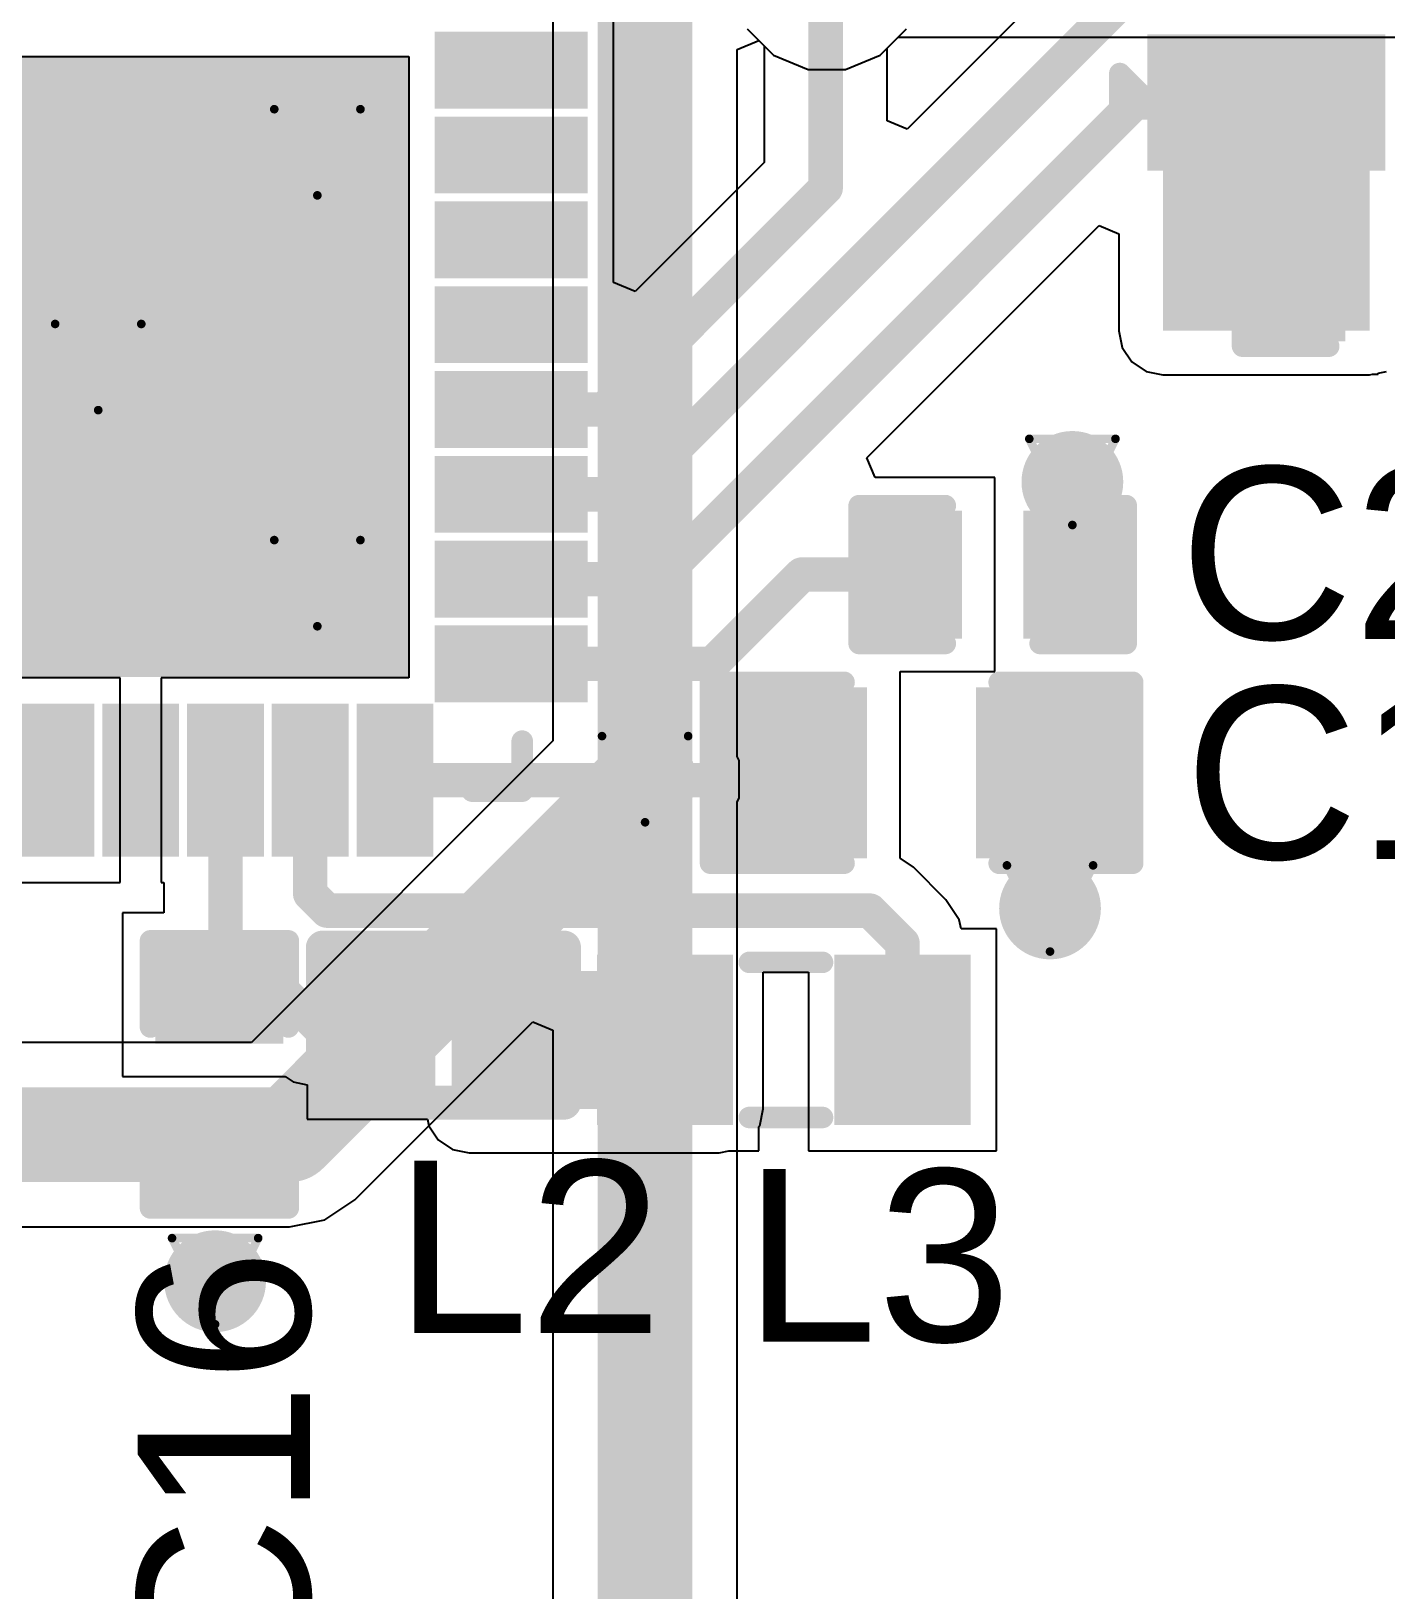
# Model space of a CAD drawing. Header units: inches. Extents: x -89 to 427, y -87 to 99.
# Drawn here: x -69.89 to -61.91, y -16.07 to -6.88 of the extents above; entities that cross this region are included whole.
import ezdxf

# ---------------------------------------------------------------- set-up
doc = ezdxf.new("R2010")
doc.units = ezdxf.units.IN
for name, color, linetype in [('Board_Outline', 56, 'Continuous'), ('Bottom Layer', 5, 'Continuous'), ('Drill Drawing', 1, 'Continuous'), ('Top Layer', 1, 'Continuous'), ('Top Overlay', 2, 'Continuous'), ('Top Paste', 8, 'Continuous'), ('Top Solder', 216, 'Continuous'), ('Via Holes', 16, 'Continuous')]:
    doc.layers.add(name, color=color, linetype=linetype)
doc.styles.add('Arial', font='', dxfattribs={"height": 0.2})
doc.styles.get('Arial').set_extended_font_data('Arial')

msp = doc.modelspace()

# ---------------------------------------------------------------- hatches: boundary and pattern name
at = {"layer": 'Bottom Layer'}
h = msp.add_hatch(color=5, dxfattribs=at)
edge = h.paths.add_edge_path()
edge.add_arc((-68.2058, -7.5946), 0.3, 0, 360)
h = msp.add_hatch(color=5, dxfattribs=at)
edge = h.paths.add_edge_path()
edge.add_arc((-69.4978, -8.8606), 0.3, 0, 360)
h = msp.add_hatch(color=5, dxfattribs=at)
edge = h.paths.add_edge_path()
edge.add_arc((-63.754, -9.5377), 0.3, 0, 360)
h = msp.add_hatch(color=5, dxfattribs=at)
edge = h.paths.add_edge_path()
edge.add_arc((-68.2058, -10.1346), 0.3, 0, 360)
h = msp.add_hatch(color=5, dxfattribs=at)
edge = h.paths.add_edge_path()
edge.add_arc((-66.2734, -11.2901), 0.3, 0, 360)
h = msp.add_hatch(color=5, dxfattribs=at)
edge = h.paths.add_edge_path()
edge.add_arc((-63.8858, -12.0521), 0.3, 0, 360)
h = msp.add_hatch(color=5, dxfattribs=at)
edge = h.paths.add_edge_path()
edge.add_arc((-68.8086, -14.2494), 0.3, 0, 360)
at = {"layer": 'Top Layer'}
for points in [[(-66.7128, -7.2356), (-67.4128, -7.2356), (-67.4128, -6.9856), (-66.7128, -6.9856)], [(-63.2206, -8.647), (-62.0014, -8.647), (-62.0014, -6.996), (-63.2206, -6.996)], [(-63.211, -7.0008), (-62.011, -7.0008), (-62.011, -7.6008), (-63.211, -7.6008)], [(-67.7728, -10.5856), (-71.2228, -10.5856), (-71.2228, -7.1356), (-67.7728, -7.1356)], [(-66.7128, -7.7356), (-67.4128, -7.7356), (-67.4128, -7.4856), (-66.7128, -7.4856)], [(-66.7128, -8.2356), (-67.4128, -8.2356), (-67.4128, -7.9856), (-66.7128, -7.9856)], [(-62.6618, -8.6487), (-62.6618, -8.0137), (-62.2046, -8.0137), (-62.2046, -8.6487)], [(-66.7128, -8.7356), (-67.4128, -8.7356), (-67.4128, -8.4856), (-66.7128, -8.4856)], [(-66.7128, -9.2356), (-67.4128, -9.2356), (-67.4128, -8.9856), (-66.7128, -8.9856)], [(-66.7128, -9.7356), (-67.4128, -9.7356), (-67.4128, -9.4856), (-66.7128, -9.4856)], [(-64.4652, -9.7663), (-64.4652, -10.4013), (-64.9224, -10.4013), (-64.9224, -9.7663)], [(-63.5254, -9.7663), (-63.5254, -10.4013), (-63.9826, -10.4013), (-63.9826, -9.7663)], [(-66.7128, -10.2356), (-67.4128, -10.2356), (-67.4128, -9.9856), (-66.7128, -9.9856)], [(-66.7128, -10.7356), (-67.4128, -10.7356), (-67.4128, -10.4856), (-66.7128, -10.4856)], [(-65.786, -11.6967), (-65.786, -10.8077), (-65.024, -10.8077), (-65.024, -11.6967)], [(-64.262, -11.6967), (-64.262, -10.8077), (-63.5, -10.8077), (-63.5, -11.6967)], [(-69.6228, -10.9456), (-69.6228, -11.6456), (-69.8728, -11.6456), (-69.8728, -10.9456)], [(-69.1228, -10.9456), (-69.1228, -11.6456), (-69.3728, -11.6456), (-69.3728, -10.9456)], [(-68.6228, -10.9456), (-68.6228, -11.6456), (-68.8728, -11.6456), (-68.8728, -10.9456)], [(-68.1228, -10.9456), (-68.1228, -11.6456), (-68.3728, -11.6456), (-68.3728, -10.9456)], [(-67.6228, -10.9456), (-67.6228, -11.6456), (-67.8728, -11.6456), (-67.8728, -10.9456)], [(-69.1007, -12.3317), (-68.4657, -12.3317), (-68.4657, -12.7889), (-69.1007, -12.7889)], [(-68.0124, -12.4397), (-67.6124, -12.4397), (-67.6124, -13.0397), (-68.0124, -13.0397)], [(-67.3124, -12.4397), (-66.9124, -12.4397), (-66.9124, -13.0397), (-67.3124, -13.0397)], [(-67.31, -13.2334), (-65.8368, -13.2334), (-65.8368, -12.4206), (-67.31, -12.4206)], [(-66.4558, -12.427), (-65.8558, -12.427), (-65.8558, -13.227), (-66.4558, -13.227)], [(-65.0558, -12.427), (-64.4558, -12.427), (-64.4558, -13.227), (-65.0558, -13.227)], [(-69.1007, -13.2715), (-68.4657, -13.2715), (-68.4657, -13.7287), (-69.1007, -13.7287)]]:
    msp.add_hatch(color=1, dxfattribs=at).paths.add_polyline_path(points)
h = msp.add_hatch(color=1, dxfattribs=at)
edge = h.paths.add_edge_path()
edge.add_arc((-68.2058, -7.5946), 0.3, 0, 360)
h = msp.add_hatch(color=1, dxfattribs=at)
edge = h.paths.add_edge_path()
edge.add_arc((-69.4978, -8.8606), 0.3, 0, 360)
h = msp.add_hatch(color=1, dxfattribs=at)
edge = h.paths.add_edge_path()
edge.add_arc((-63.754, -9.5377), 0.3, 0, 360)
h = msp.add_hatch(color=1, dxfattribs=at)
edge = h.paths.add_edge_path()
edge.add_arc((-68.2058, -10.1346), 0.3, 0, 360)
h = msp.add_hatch(color=1, dxfattribs=at)
edge = h.paths.add_edge_path()
edge.add_arc((-66.2734, -11.2901), 0.3, 0, 360)
h = msp.add_hatch(color=1, dxfattribs=at)
edge = h.paths.add_edge_path()
edge.add_arc((-63.8858, -12.0521), 0.3, 0, 360)
h = msp.add_hatch(color=1, dxfattribs=at)
edge = h.paths.add_edge_path()
edge.add_arc((-68.8086, -14.2494), 0.3, 0, 360)
at = {"layer": 'Top Paste'}
for points in [[(-66.7128, -7.2356), (-67.4128, -7.2356), (-67.4128, -6.9856), (-66.7128, -6.9856)], [(-63.211, -7.0008), (-62.011, -7.0008), (-62.011, -7.6008), (-63.211, -7.6008)], [(-66.7128, -7.7356), (-67.4128, -7.7356), (-67.4128, -7.4856), (-66.7128, -7.4856)], [(-66.7128, -8.2356), (-67.4128, -8.2356), (-67.4128, -7.9856), (-66.7128, -7.9856)], [(-62.6618, -8.6487), (-62.6618, -8.0137), (-62.2046, -8.0137), (-62.2046, -8.6487)], [(-66.7128, -8.7356), (-67.4128, -8.7356), (-67.4128, -8.4856), (-66.7128, -8.4856)], [(-66.7128, -9.2356), (-67.4128, -9.2356), (-67.4128, -8.9856), (-66.7128, -8.9856)], [(-66.7128, -9.7356), (-67.4128, -9.7356), (-67.4128, -9.4856), (-66.7128, -9.4856)], [(-64.4652, -9.7663), (-64.4652, -10.4013), (-64.9224, -10.4013), (-64.9224, -9.7663)], [(-63.5254, -9.7663), (-63.5254, -10.4013), (-63.9826, -10.4013), (-63.9826, -9.7663)], [(-66.7128, -10.2356), (-67.4128, -10.2356), (-67.4128, -9.9856), (-66.7128, -9.9856)], [(-66.7128, -10.7356), (-67.4128, -10.7356), (-67.4128, -10.4856), (-66.7128, -10.4856)], [(-65.786, -11.6967), (-65.786, -10.8077), (-65.024, -10.8077), (-65.024, -11.6967)], [(-64.262, -11.6967), (-64.262, -10.8077), (-63.5, -10.8077), (-63.5, -11.6967)], [(-69.6228, -10.9456), (-69.6228, -11.6456), (-69.8728, -11.6456), (-69.8728, -10.9456)], [(-69.1228, -10.9456), (-69.1228, -11.6456), (-69.3728, -11.6456), (-69.3728, -10.9456)], [(-68.6228, -10.9456), (-68.6228, -11.6456), (-68.8728, -11.6456), (-68.8728, -10.9456)], [(-68.1228, -10.9456), (-68.1228, -11.6456), (-68.3728, -11.6456), (-68.3728, -10.9456)], [(-67.6228, -10.9456), (-67.6228, -11.6456), (-67.8728, -11.6456), (-67.8728, -10.9456)], [(-69.1007, -12.3317), (-68.4657, -12.3317), (-68.4657, -12.7889), (-69.1007, -12.7889)], [(-68.0124, -12.4397), (-67.6124, -12.4397), (-67.6124, -13.0397), (-68.0124, -13.0397)], [(-67.3124, -12.4397), (-66.9124, -12.4397), (-66.9124, -13.0397), (-67.3124, -13.0397)], [(-66.4558, -12.427), (-65.8558, -12.427), (-65.8558, -13.227), (-66.4558, -13.227)], [(-65.0558, -12.427), (-64.4558, -12.427), (-64.4558, -13.227), (-65.0558, -13.227)], [(-69.1007, -13.2715), (-68.4657, -13.2715), (-68.4657, -13.7287), (-69.1007, -13.7287)]]:
    msp.add_hatch(color=8, dxfattribs=at).paths.add_polyline_path(points)
at = {"layer": 'Top Solder'}
for points in [[(-66.6112, -7.3372), (-67.5144, -7.3372), (-67.5144, -6.884), (-66.6112, -6.884)], [(-63.3126, -6.8992), (-61.9094, -6.8992), (-61.9094, -7.7024), (-63.3126, -7.7024)], [(-67.6712, -10.6872), (-71.3244, -10.6872), (-71.3244, -7.034), (-67.6712, -7.034)], [(-66.6112, -7.8372), (-67.5144, -7.8372), (-67.5144, -7.384), (-66.6112, -7.384)], [(-66.6112, -8.3372), (-67.5144, -8.3372), (-67.5144, -7.884), (-66.6112, -7.884)], [(-62.7218, -8.7087), (-62.7218, -7.9537), (-62.1446, -7.9537), (-62.1446, -8.7087)], [(-66.6112, -8.8372), (-67.5144, -8.8372), (-67.5144, -8.384), (-66.6112, -8.384)], [(-66.6112, -9.3372), (-67.5144, -9.3372), (-67.5144, -8.884), (-66.6112, -8.884)], [(-66.6112, -9.8372), (-67.5144, -9.8372), (-67.5144, -9.384), (-66.6112, -9.384)], [(-64.4052, -9.7063), (-64.4052, -10.4613), (-64.9824, -10.4613), (-64.9824, -9.7063)], [(-63.4654, -9.7063), (-63.4654, -10.4613), (-64.0426, -10.4613), (-64.0426, -9.7063)], [(-66.6112, -10.3372), (-67.5144, -10.3372), (-67.5144, -9.884), (-66.6112, -9.884)], [(-66.6112, -10.8372), (-67.5144, -10.8372), (-67.5144, -10.384), (-66.6112, -10.384)], [(-65.846, -11.7567), (-65.846, -10.7477), (-64.964, -10.7477), (-64.964, -11.7567)], [(-64.322, -11.7567), (-64.322, -10.7477), (-63.44, -10.7477), (-63.44, -11.7567)], [(-69.5212, -10.844), (-69.5212, -11.7472), (-69.9744, -11.7472), (-69.9744, -10.844)], [(-69.0212, -10.844), (-69.0212, -11.7472), (-69.4744, -11.7472), (-69.4744, -10.844)], [(-68.5212, -10.844), (-68.5212, -11.7472), (-68.9744, -11.7472), (-68.9744, -10.844)], [(-68.0212, -10.844), (-68.0212, -11.7472), (-68.4744, -11.7472), (-68.4744, -10.844)], [(-67.5212, -10.844), (-67.5212, -11.7472), (-67.9744, -11.7472), (-67.9744, -10.844)], [(-69.1607, -12.2717), (-68.4057, -12.2717), (-68.4057, -12.8489), (-69.1607, -12.8489)], [(-68.114, -12.3381), (-67.5108, -12.3381), (-67.5108, -13.1413), (-68.114, -13.1413)], [(-67.414, -12.3381), (-66.8108, -12.3381), (-66.8108, -13.1413), (-67.414, -13.1413)], [(-66.5574, -12.3254), (-65.7542, -12.3254), (-65.7542, -13.3286), (-66.5574, -13.3286)], [(-65.1574, -12.3254), (-64.3542, -12.3254), (-64.3542, -13.3286), (-65.1574, -13.3286)], [(-69.1607, -13.2115), (-68.4057, -13.2115), (-68.4057, -13.7887), (-69.1607, -13.7887)]]:
    msp.add_hatch(color=216, dxfattribs=at).paths.add_polyline_path(points)
at = {"layer": 'Via Holes'}
h = msp.add_hatch(color=7, dxfattribs=at)
edge = h.paths.add_edge_path()
edge.add_arc((-68.2058, -7.5946), 0.15, 0, 360)
h = msp.add_hatch(color=7, dxfattribs=at)
edge = h.paths.add_edge_path()
edge.add_arc((-69.4978, -8.8606), 0.15, 0, 360)
h = msp.add_hatch(color=7, dxfattribs=at)
edge = h.paths.add_edge_path()
edge.add_arc((-63.754, -9.5377), 0.15, 0, 360)
h = msp.add_hatch(color=7, dxfattribs=at)
edge = h.paths.add_edge_path()
edge.add_arc((-68.2058, -10.1346), 0.15, 0, 360)
h = msp.add_hatch(color=7, dxfattribs=at)
edge = h.paths.add_edge_path()
edge.add_arc((-66.2734, -11.2901), 0.15, 0, 360)
h = msp.add_hatch(color=7, dxfattribs=at)
edge = h.paths.add_edge_path()
edge.add_arc((-63.8858, -12.0521), 0.15, 0, 360)
h = msp.add_hatch(color=7, dxfattribs=at)
edge = h.paths.add_edge_path()
edge.add_arc((-68.8086, -14.2494), 0.15, 0, 360)

# ---------------------------------------------------------------- linework, layer by layer
at = {"layer": 'Board_Outline'}
msp.add_lwpolyline([(87.3125, 0, 0.254, 0.254, 1), (-87.3125, 0, 0.254, 0.254, 1)], format="xyseb", close=True, dxfattribs=at)
at = {"layer": 'Bottom Layer'}
for p, q in [((-66.8173, -5.3005), (-66.8173, -11.0648)), ((-65.7296, -6.9885), (-65.6026, -6.9359)), ((-65.6026, -6.9359), (-65.5156, -7.0229)), ((-64.888, -7.0229), (-64.7809, -6.9158)), ((-64.7809, -6.9158), (-47.5974, -6.9158)), ((-65.7296, -11.1554), (-65.7296, -6.9885)), ((-65.5156, -7.0229), (-65.312, -7.1072)), ((-65.0916, -7.1072), (-64.888, -7.0229)), ((-65.312, -7.1072), (-65.0916, -7.1072)), ((-66.8173, -11.0648), (-68.5944, -12.842)), ((-65.7194, -11.1799), (-65.7296, -11.1554)), ((-65.7194, -11.4003), (-65.7194, -11.1799)), ((-65.7296, -11.4248), (-65.7194, -11.4003)), ((-65.7296, -32.4089), (-65.7296, -11.4248)), ((-67.9845, -13.7704), (-66.9346, -12.7204)), ((-66.9346, -12.7204), (-66.8173, -12.769)), ((-66.8173, -12.769), (-66.8173, -32.6342)), ((-68.5944, -12.842), (-71.1123, -12.842)), ((-68.161, -13.8883), (-67.9845, -13.7704)), ((-71.1123, -13.9296), (-68.3691, -13.9296)), ((-68.3691, -13.9296), (-68.161, -13.8883))]:
    msp.add_line(p, q, dxfattribs=at)
for points in [[(-66.2734, -11.2901, 0.5588, 0.5588, 0), (-66.2734, -5.0752, 0.5588, 0.5588, 0)], [(-68.3691, -13.3858, 0.5588, 0.5588, 0), (-66.2734, -11.2901, 0.5588, 0.5588, 0)], [(-66.2734, -32.6342, 0.5588, 0.5588, 0), (-66.2734, -11.2901, 0.5588, 0.5588, 0)], [(-71.247, -13.3858, 0.5588, 0.5588, 0), (-68.3691, -13.3858, 0.5588, 0.5588, 0)]]:
    msp.add_lwpolyline(points, format="xyseb", dxfattribs=at)
for points in [[(-66.4131, -11.2901, 0.2794, 0.2794, 1), (-66.1337, -11.2901, 0.2794, 0.2794, 1)], [(-66.4131, -11.2901, 0.2794, 0.2794, 1), (-66.1337, -11.2901, 0.2794, 0.2794, 1)], [(-66.4131, -11.2901, 0.2794, 0.2794, 1), (-66.1337, -11.2901, 0.2794, 0.2794, 1)], [(-68.5088, -13.3858, 0.2794, 0.2794, 1), (-68.2294, -13.3858, 0.2794, 0.2794, 1)], [(-68.5088, -13.3858, 0.2794, 0.2794, 1), (-68.2294, -13.3858, 0.2794, 0.2794, 1)]]:
    msp.add_lwpolyline(points, format="xyseb", close=True, dxfattribs=at)
at = {"layer": 'Drill Drawing'}
for points in [[(-68.4598, -7.3406, 0.0508, 0.0508, 0), (-67.9518, -7.3406, 0.0508, 0.0508, 0)], [(-68.4598, -7.3406, 0.0508, 0.0508, 0), (-68.2058, -7.8486, 0.0508, 0.0508, 0)], [(-68.2058, -7.8486, 0.0508, 0.0508, 0), (-67.9518, -7.3406, 0.0508, 0.0508, 0)], [(-69.7518, -8.6066, 0.0508, 0.0508, 0), (-69.2438, -8.6066, 0.0508, 0.0508, 0)], [(-69.7518, -8.6066, 0.0508, 0.0508, 0), (-69.4978, -9.1146, 0.0508, 0.0508, 0)], [(-69.4978, -9.1146, 0.0508, 0.0508, 0), (-69.2438, -8.6066, 0.0508, 0.0508, 0)], [(-64.008, -9.2837, 0.0508, 0.0508, 0), (-63.5, -9.2837, 0.0508, 0.0508, 0)], [(-64.008, -9.2837, 0.0508, 0.0508, 0), (-63.754, -9.7917, 0.0508, 0.0508, 0)], [(-63.754, -9.7917, 0.0508, 0.0508, 0), (-63.5, -9.2837, 0.0508, 0.0508, 0)], [(-68.4598, -9.8806, 0.0508, 0.0508, 0), (-67.9518, -9.8806, 0.0508, 0.0508, 0)], [(-68.4598, -9.8806, 0.0508, 0.0508, 0), (-68.2058, -10.3886, 0.0508, 0.0508, 0)], [(-68.2058, -10.3886, 0.0508, 0.0508, 0), (-67.9518, -9.8806, 0.0508, 0.0508, 0)], [(-66.5274, -11.0361, 0.0508, 0.0508, 0), (-66.0194, -11.0361, 0.0508, 0.0508, 0)], [(-66.5274, -11.0361, 0.0508, 0.0508, 0), (-66.2734, -11.5441, 0.0508, 0.0508, 0)], [(-66.2734, -11.5441, 0.0508, 0.0508, 0), (-66.0194, -11.0361, 0.0508, 0.0508, 0)], [(-64.1398, -11.7981, 0.0508, 0.0508, 0), (-63.6318, -11.7981, 0.0508, 0.0508, 0)], [(-64.1398, -11.7981, 0.0508, 0.0508, 0), (-63.8858, -12.3061, 0.0508, 0.0508, 0)], [(-63.8858, -12.3061, 0.0508, 0.0508, 0), (-63.6318, -11.7981, 0.0508, 0.0508, 0)], [(-69.0626, -13.9954, 0.0508, 0.0508, 0), (-68.5546, -13.9954, 0.0508, 0.0508, 0)], [(-69.0626, -13.9954, 0.0508, 0.0508, 0), (-68.8086, -14.5034, 0.0508, 0.0508, 0)], [(-68.8086, -14.5034, 0.0508, 0.0508, 0), (-68.5546, -13.9954, 0.0508, 0.0508, 0)]]:
    msp.add_lwpolyline(points, format="xyseb", dxfattribs=at)
for points in [[(-68.4725, -7.3406, 0.0254, 0.0254, 1), (-68.4471, -7.3406, 0.0254, 0.0254, 1)], [(-68.4725, -7.3406, 0.0254, 0.0254, 1), (-68.4471, -7.3406, 0.0254, 0.0254, 1)], [(-67.9645, -7.3406, 0.0254, 0.0254, 1), (-67.9391, -7.3406, 0.0254, 0.0254, 1)], [(-67.9645, -7.3406, 0.0254, 0.0254, 1), (-67.9391, -7.3406, 0.0254, 0.0254, 1)], [(-68.2185, -7.8486, 0.0254, 0.0254, 1), (-68.1931, -7.8486, 0.0254, 0.0254, 1)], [(-68.2185, -7.8486, 0.0254, 0.0254, 1), (-68.1931, -7.8486, 0.0254, 0.0254, 1)], [(-69.7645, -8.6066, 0.0254, 0.0254, 1), (-69.7391, -8.6066, 0.0254, 0.0254, 1)], [(-69.7645, -8.6066, 0.0254, 0.0254, 1), (-69.7391, -8.6066, 0.0254, 0.0254, 1)], [(-69.2565, -8.6066, 0.0254, 0.0254, 1), (-69.2311, -8.6066, 0.0254, 0.0254, 1)], [(-69.2565, -8.6066, 0.0254, 0.0254, 1), (-69.2311, -8.6066, 0.0254, 0.0254, 1)], [(-69.5105, -9.1146, 0.0254, 0.0254, 1), (-69.4851, -9.1146, 0.0254, 0.0254, 1)], [(-69.5105, -9.1146, 0.0254, 0.0254, 1), (-69.4851, -9.1146, 0.0254, 0.0254, 1)], [(-64.0207, -9.2837, 0.0254, 0.0254, 1), (-63.9953, -9.2837, 0.0254, 0.0254, 1)], [(-64.0207, -9.2837, 0.0254, 0.0254, 1), (-63.9953, -9.2837, 0.0254, 0.0254, 1)], [(-63.5127, -9.2837, 0.0254, 0.0254, 1), (-63.4873, -9.2837, 0.0254, 0.0254, 1)], [(-63.5127, -9.2837, 0.0254, 0.0254, 1), (-63.4873, -9.2837, 0.0254, 0.0254, 1)], [(-63.7667, -9.7917, 0.0254, 0.0254, 1), (-63.7413, -9.7917, 0.0254, 0.0254, 1)], [(-63.7667, -9.7917, 0.0254, 0.0254, 1), (-63.7413, -9.7917, 0.0254, 0.0254, 1)], [(-68.4725, -9.8806, 0.0254, 0.0254, 1), (-68.4471, -9.8806, 0.0254, 0.0254, 1)], [(-68.4725, -9.8806, 0.0254, 0.0254, 1), (-68.4471, -9.8806, 0.0254, 0.0254, 1)], [(-67.9645, -9.8806, 0.0254, 0.0254, 1), (-67.9391, -9.8806, 0.0254, 0.0254, 1)], [(-67.9645, -9.8806, 0.0254, 0.0254, 1), (-67.9391, -9.8806, 0.0254, 0.0254, 1)], [(-68.2185, -10.3886, 0.0254, 0.0254, 1), (-68.1931, -10.3886, 0.0254, 0.0254, 1)], [(-68.2185, -10.3886, 0.0254, 0.0254, 1), (-68.1931, -10.3886, 0.0254, 0.0254, 1)], [(-66.5401, -11.0361, 0.0254, 0.0254, 1), (-66.5147, -11.0361, 0.0254, 0.0254, 1)], [(-66.5401, -11.0361, 0.0254, 0.0254, 1), (-66.5147, -11.0361, 0.0254, 0.0254, 1)], [(-66.0321, -11.0361, 0.0254, 0.0254, 1), (-66.0067, -11.0361, 0.0254, 0.0254, 1)], [(-66.0321, -11.0361, 0.0254, 0.0254, 1), (-66.0067, -11.0361, 0.0254, 0.0254, 1)], [(-66.2861, -11.5441, 0.0254, 0.0254, 1), (-66.2607, -11.5441, 0.0254, 0.0254, 1)], [(-66.2861, -11.5441, 0.0254, 0.0254, 1), (-66.2607, -11.5441, 0.0254, 0.0254, 1)], [(-64.1525, -11.7981, 0.0254, 0.0254, 1), (-64.1271, -11.7981, 0.0254, 0.0254, 1)], [(-64.1525, -11.7981, 0.0254, 0.0254, 1), (-64.1271, -11.7981, 0.0254, 0.0254, 1)], [(-63.6445, -11.7981, 0.0254, 0.0254, 1), (-63.6191, -11.7981, 0.0254, 0.0254, 1)], [(-63.6445, -11.7981, 0.0254, 0.0254, 1), (-63.6191, -11.7981, 0.0254, 0.0254, 1)], [(-63.8985, -12.3061, 0.0254, 0.0254, 1), (-63.8731, -12.3061, 0.0254, 0.0254, 1)], [(-63.8985, -12.3061, 0.0254, 0.0254, 1), (-63.8731, -12.3061, 0.0254, 0.0254, 1)], [(-69.0753, -13.9954, 0.0254, 0.0254, 1), (-69.0499, -13.9954, 0.0254, 0.0254, 1)], [(-69.0753, -13.9954, 0.0254, 0.0254, 1), (-69.0499, -13.9954, 0.0254, 0.0254, 1)], [(-68.5673, -13.9954, 0.0254, 0.0254, 1), (-68.5419, -13.9954, 0.0254, 0.0254, 1)], [(-68.5673, -13.9954, 0.0254, 0.0254, 1), (-68.5419, -13.9954, 0.0254, 0.0254, 1)], [(-68.8213, -14.5034, 0.0254, 0.0254, 1), (-68.7959, -14.5034, 0.0254, 0.0254, 1)], [(-68.8213, -14.5034, 0.0254, 0.0254, 1), (-68.7959, -14.5034, 0.0254, 0.0254, 1)]]:
    msp.add_lwpolyline(points, format="xyseb", close=True, dxfattribs=at)
at = {"layer": 'Top Layer'}
for p, q in [((-63.613, -6.3428), (-64.7287, -7.4586)), ((-66.4588, -7.9896), (-66.4588, -6.7316)), ((-65.6715, -6.867), (-65.5712, -6.9673)), ((-64.8461, -6.9809), (-64.7321, -6.867)), ((-65.5712, -6.9673), (-65.5712, -7.6545)), ((-64.8461, -7.41), (-64.8461, -6.9809)), ((-71.3288, -7.0296), (-67.6668, -7.0296)), ((-67.6668, -7.0296), (-67.6668, -7.4896)), ((-64.7287, -7.4586), (-64.8461, -7.41)), ((-67.6668, -7.4896), (-67.6668, -8.4896)), ((-65.5712, -7.6545), (-66.3318, -8.4151)), ((-66.4588, -8.3624), (-66.4588, -7.9896)), ((-64.9654, -9.395), (-63.5969, -8.0265)), ((-63.5969, -8.0265), (-63.4796, -8.0751)), ((-63.4796, -8.0751), (-63.4796, -8.647)), ((-66.3318, -8.4151), (-66.4588, -8.3624)), ((-67.6668, -8.4896), (-67.6668, -9.4896)), ((-63.4796, -8.647), (-63.4599, -8.7461)), ((-63.4599, -8.7461), (-63.4037, -8.8301)), ((-63.4037, -8.8301), (-63.3197, -8.8863)), ((-63.3197, -8.8863), (-63.2206, -8.906)), ((-63.2206, -8.906), (-62.0014, -8.906)), ((-62.0014, -8.906), (-61.985, -8.9027)), ((-61.985, -8.9027), (-61.9506, -8.9027)), ((-61.9506, -8.8959), (-61.9023, -8.8863)), ((-61.9506, -8.9027), (-61.9506, -8.8959)), ((-64.9168, -9.5123), (-64.9654, -9.395)), ((-67.6668, -9.4896), (-67.6668, -10.6916)), ((-64.2112, -9.5123), (-64.9168, -9.5123)), ((-64.2112, -10.6553), (-64.2112, -9.5123)), ((-64.77, -11.7561), (-64.77, -10.6553)), ((-64.77, -10.6553), (-64.2112, -10.6553)), ((-69.3688, -10.6916), (-71.3288, -10.6916)), ((-69.3688, -11.8996), (-69.3688, -10.6916)), ((-67.6668, -10.6916), (-69.1268, -10.6916)), ((-69.1268, -10.6916), (-69.1268, -11.8996)), ((-64.6914, -11.8086), (-64.77, -11.7561)), ((-64.4994, -12.0006), (-64.6914, -11.8086)), ((-70.8852, -11.8996), (-69.3688, -11.8996)), ((-69.1268, -11.8996), (-69.1104, -11.8996)), ((-69.1104, -11.8996), (-69.1104, -12.0777)), ((-64.4208, -12.1183), (-64.4994, -12.0006)), ((-64.4994, -12.0006), (-64.4994, -12.0006)), ((-69.1104, -12.0777), (-69.3547, -12.0777)), ((-69.3547, -12.0777), (-69.3547, -13.0429)), ((-64.4099, -12.173), (-64.4208, -12.1183)), ((-64.2018, -12.173), (-64.4099, -12.173)), ((-64.2018, -13.481), (-64.2018, -12.173)), ((-65.5778, -13.2334), (-65.5778, -12.4276)), ((-65.5778, -12.4276), (-65.3098, -12.4276)), ((-65.3098, -12.4276), (-65.3098, -13.481)), ((-69.3547, -13.0429), (-68.3964, -13.0429)), ((-68.3964, -13.0429), (-68.3488, -13.0747)), ((-68.3488, -13.0747), (-68.2664, -13.0911)), ((-68.2664, -13.0911), (-68.2664, -13.2937)), ((-68.2664, -13.2937), (-67.557, -13.2937)), ((-67.557, -13.2937), (-67.5493, -13.3325)), ((-65.5975, -13.3325), (-65.5778, -13.2334)), ((-67.5493, -13.3325), (-67.4931, -13.4165)), ((-65.6018, -13.3389), (-65.5975, -13.3325)), ((-65.6018, -13.481), (-65.6018, -13.3389)), ((-67.4931, -13.4165), (-67.4091, -13.4727)), ((-67.4091, -13.4727), (-67.31, -13.4924)), ((-67.31, -13.4924), (-65.8368, -13.4924)), ((-65.8368, -13.4924), (-65.7796, -13.481)), ((-65.7796, -13.481), (-65.6018, -13.481)), ((-65.3098, -13.481), (-64.2018, -13.481))]:
    msp.add_line(p, q, dxfattribs=at)
for points in [[(-65.2086, -7.8046, 0.2032, 0.2032, 0), (-65.2086, -6.5092, 0.2032, 0.2032, 0)], [(-66.368, -9.6106, 0.2032, 0.2032, 0), (-63.3566, -6.5992, 0.2032, 0.2032, 0)], [(-66.1938, -10.1106, 0.2032, 0.2032, 0), (-63.384, -7.3008, 0.2032, 0.2032, 0)], [(-63.384, -7.3008, 0.2032, 0.2032, 0), (-63.0538, -7.3008, 0.2032, 0.2032, 0)], [(-63.0538, -7.3008, 0.2032, 0.2032, 0), (-62.611, -7.3008, 0.2032, 0.2032, 0)], [(-66.5146, -9.1106, 0.2032, 0.2032, 0), (-65.2086, -7.8046, 0.2032, 0.2032, 0)], [(-67.0628, -9.1106, 0.2032, 0.2032, 0), (-66.5146, -9.1106, 0.2032, 0.2032, 0)], [(-67.0628, -9.6106, 0.2032, 0.2032, 0), (-66.368, -9.6106, 0.2032, 0.2032, 0)], [(-67.0628, -10.1106, 0.2032, 0.2032, 0), (-66.1938, -10.1106, 0.2032, 0.2032, 0)], [(-65.8763, -10.6106, 0.2032, 0.2032, 0), (-65.3495, -10.0838, 0.2032, 0.2032, 0)], [(-65.3495, -10.0838, 0.2032, 0.2032, 0), (-64.6938, -10.0838, 0.2032, 0.2032, 0)], [(-67.0628, -10.6106, 0.2032, 0.2032, 0), (-65.8763, -10.6106, 0.2032, 0.2032, 0)], [(-65.4992, -11.2956, 0.2032, 0.2032, 0), (-65.405, -11.2014, 0.2032, 0.2032, 0)], [(-68.7478, -12.5249, 0.2032, 0.2032, 0), (-68.7478, -11.2956, 0.2032, 0.2032, 0)], [(-68.2478, -11.9654, 0.2032, 0.2032, 0), (-68.2478, -11.2956, 0.2032, 0.2032, 0)], [(-67.7478, -11.2956, 0.2032, 0.2032, 0), (-65.4992, -11.2956, 0.2032, 0.2032, 0)], [(-68.2478, -11.9654, 0.2032, 0.2032, 0), (-68.1482, -12.065, 0.2032, 0.2032, 0)], [(-68.1482, -12.065, 0.2032, 0.2032, 0), (-64.9478, -12.065, 0.2032, 0.2032, 0)], [(-64.9478, -12.065, 0.2032, 0.2032, 0), (-64.7558, -12.257, 0.2032, 0.2032, 0)], [(-64.7558, -12.827, 0.2032, 0.2032, 0), (-64.7558, -12.257, 0.2032, 0.2032, 0)], [(-68.7832, -12.5603, 0.2032, 0.2032, 0), (-68.7478, -12.5249, 0.2032, 0.2032, 0)], [(-68.7832, -12.5603, 0.2032, 0.2032, 0), (-68.3895, -12.5603, 0.2032, 0.2032, 0)], [(-68.3895, -12.5603, 0.2032, 0.2032, 0), (-68.2101, -12.7397, 0.2032, 0.2032, 0)], [(-68.2101, -12.7397, 0.2032, 0.2032, 0), (-67.8124, -12.7397, 0.2032, 0.2032, 0)]]:
    msp.add_lwpolyline(points, format="xyseb", dxfattribs=at)
for points in [[(-63.4348, -7.3008, 0.1016, 0.1016, 1), (-63.3332, -7.3008, 0.1016, 0.1016, 1)], [(-63.4348, -7.3008, 0.1016, 0.1016, 1), (-63.3332, -7.3008, 0.1016, 0.1016, 1)], [(-63.1046, -7.3008, 0.1016, 0.1016, 1), (-63.003, -7.3008, 0.1016, 0.1016, 1)], [(-63.1046, -7.3008, 0.1016, 0.1016, 1), (-63.003, -7.3008, 0.1016, 0.1016, 1)], [(-62.6618, -7.3008, 0.1016, 0.1016, 1), (-62.5602, -7.3008, 0.1016, 0.1016, 1)], [(-65.2594, -7.8046, 0.1016, 0.1016, 1), (-65.1578, -7.8046, 0.1016, 0.1016, 1)], [(-65.2594, -7.8046, 0.1016, 0.1016, 1), (-65.1578, -7.8046, 0.1016, 0.1016, 1)], [(-67.1136, -9.1106, 0.1016, 0.1016, 1), (-67.012, -9.1106, 0.1016, 0.1016, 1)], [(-66.5654, -9.1106, 0.1016, 0.1016, 1), (-66.4638, -9.1106, 0.1016, 0.1016, 1)], [(-66.5654, -9.1106, 0.1016, 0.1016, 1), (-66.4638, -9.1106, 0.1016, 0.1016, 1)], [(-67.1136, -9.6106, 0.1016, 0.1016, 1), (-67.012, -9.6106, 0.1016, 0.1016, 1)], [(-66.4188, -9.6106, 0.1016, 0.1016, 1), (-66.3172, -9.6106, 0.1016, 0.1016, 1)], [(-66.4188, -9.6106, 0.1016, 0.1016, 1), (-66.3172, -9.6106, 0.1016, 0.1016, 1)], [(-67.1136, -10.1106, 0.1016, 0.1016, 1), (-67.012, -10.1106, 0.1016, 0.1016, 1)], [(-66.2446, -10.1106, 0.1016, 0.1016, 1), (-66.143, -10.1106, 0.1016, 0.1016, 1)], [(-66.2446, -10.1106, 0.1016, 0.1016, 1), (-66.143, -10.1106, 0.1016, 0.1016, 1)], [(-65.4003, -10.0838, 0.1016, 0.1016, 1), (-65.2987, -10.0838, 0.1016, 0.1016, 1)], [(-65.4003, -10.0838, 0.1016, 0.1016, 1), (-65.2987, -10.0838, 0.1016, 0.1016, 1)], [(-64.7446, -10.0838, 0.1016, 0.1016, 1), (-64.643, -10.0838, 0.1016, 0.1016, 1)], [(-67.1136, -10.6106, 0.1016, 0.1016, 1), (-67.012, -10.6106, 0.1016, 0.1016, 1)], [(-65.9271, -10.6106, 0.1016, 0.1016, 1), (-65.8255, -10.6106, 0.1016, 0.1016, 1)], [(-65.9271, -10.6106, 0.1016, 0.1016, 1), (-65.8255, -10.6106, 0.1016, 0.1016, 1)], [(-65.4558, -11.2014, 0.1016, 0.1016, 1), (-65.3542, -11.2014, 0.1016, 0.1016, 1)], [(-68.7986, -11.2956, 0.1016, 0.1016, 1), (-68.697, -11.2956, 0.1016, 0.1016, 1)], [(-68.2986, -11.2956, 0.1016, 0.1016, 1), (-68.197, -11.2956, 0.1016, 0.1016, 1)], [(-67.7986, -11.2956, 0.1016, 0.1016, 1), (-67.697, -11.2956, 0.1016, 0.1016, 1)], [(-65.55, -11.2956, 0.1016, 0.1016, 1), (-65.4484, -11.2956, 0.1016, 0.1016, 1)], [(-65.55, -11.2956, 0.1016, 0.1016, 1), (-65.4484, -11.2956, 0.1016, 0.1016, 1)], [(-68.2986, -11.9654, 0.1016, 0.1016, 1), (-68.197, -11.9654, 0.1016, 0.1016, 1)], [(-68.2986, -11.9654, 0.1016, 0.1016, 1), (-68.197, -11.9654, 0.1016, 0.1016, 1)], [(-68.199, -12.065, 0.1016, 0.1016, 1), (-68.0974, -12.065, 0.1016, 0.1016, 1)], [(-68.199, -12.065, 0.1016, 0.1016, 1), (-68.0974, -12.065, 0.1016, 0.1016, 1)], [(-64.9986, -12.065, 0.1016, 0.1016, 1), (-64.897, -12.065, 0.1016, 0.1016, 1)], [(-64.9986, -12.065, 0.1016, 0.1016, 1), (-64.897, -12.065, 0.1016, 0.1016, 1)], [(-64.8066, -12.257, 0.1016, 0.1016, 1), (-64.705, -12.257, 0.1016, 0.1016, 1)], [(-64.8066, -12.257, 0.1016, 0.1016, 1), (-64.705, -12.257, 0.1016, 0.1016, 1)], [(-68.834, -12.5603, 0.1016, 0.1016, 1), (-68.7324, -12.5603, 0.1016, 0.1016, 1)], [(-68.834, -12.5603, 0.1016, 0.1016, 1), (-68.7324, -12.5603, 0.1016, 0.1016, 1)], [(-68.7986, -12.5249, 0.1016, 0.1016, 1), (-68.697, -12.5249, 0.1016, 0.1016, 1)], [(-68.7986, -12.5249, 0.1016, 0.1016, 1), (-68.697, -12.5249, 0.1016, 0.1016, 1)], [(-68.4403, -12.5603, 0.1016, 0.1016, 1), (-68.3387, -12.5603, 0.1016, 0.1016, 1)], [(-68.4403, -12.5603, 0.1016, 0.1016, 1), (-68.3387, -12.5603, 0.1016, 0.1016, 1)], [(-68.2609, -12.7397, 0.1016, 0.1016, 1), (-68.1593, -12.7397, 0.1016, 0.1016, 1)], [(-68.2609, -12.7397, 0.1016, 0.1016, 1), (-68.1593, -12.7397, 0.1016, 0.1016, 1)], [(-67.8632, -12.7397, 0.1016, 0.1016, 1), (-67.7616, -12.7397, 0.1016, 0.1016, 1)], [(-64.8066, -12.827, 0.1016, 0.1016, 1), (-64.705, -12.827, 0.1016, 0.1016, 1)]]:
    msp.add_lwpolyline(points, format="xyseb", close=True, dxfattribs=at)
at = {"layer": 'Top Overlay'}
for points in [[(-63.4742, -7.1302, 0.127, 0.127, 0), (-63.3472, -7.2572, 0.127, 0.127, 0)], [(-63.4742, -7.3842, 0.127, 0.127, 0), (-63.4742, -7.1302, 0.127, 0.127, 0)], [(-63.4742, -7.3842, 0.127, 0.127, 0), (-63.3472, -7.2572, 0.127, 0.127, 0)], [(-62.7507, -8.7376, 0.127, 0.127, 0), (-62.7507, -7.9248, 0.127, 0.127, 0)], [(-62.7507, -7.9248, 0.127, 0.127, 0), (-62.2427, -7.9248, 0.127, 0.127, 0)], [(-62.7507, -8.7376, 0.127, 0.127, 0), (-62.2427, -8.7376, 0.127, 0.127, 0)], [(-65.0113, -10.4902, 0.127, 0.127, 0), (-65.0113, -9.6774, 0.127, 0.127, 0)], [(-65.0113, -9.6774, 0.127, 0.127, 0), (-64.5033, -9.6774, 0.127, 0.127, 0)], [(-63.9445, -9.6774, 0.127, 0.127, 0), (-63.4365, -9.6774, 0.127, 0.127, 0)], [(-63.4365, -10.4902, 0.127, 0.127, 0), (-63.4365, -9.6774, 0.127, 0.127, 0)], [(-66.4532, -10.6106, 0.127, 0.127, 0), (-66.3262, -10.4836, 0.127, 0.127, 0)], [(-66.3262, -10.7376, 0.127, 0.127, 0), (-66.3262, -10.4836, 0.127, 0.127, 0)], [(-65.0113, -10.4902, 0.127, 0.127, 0), (-64.5033, -10.4902, 0.127, 0.127, 0)], [(-63.9445, -10.4902, 0.127, 0.127, 0), (-63.4365, -10.4902, 0.127, 0.127, 0)], [(-66.4532, -10.6106, 0.127, 0.127, 0), (-66.3262, -10.7376, 0.127, 0.127, 0)], [(-65.8876, -10.7188, 0.127, 0.127, 0), (-65.1002, -10.7188, 0.127, 0.127, 0)], [(-65.8876, -11.7856, 0.127, 0.127, 0), (-65.8876, -10.7188, 0.127, 0.127, 0)], [(-64.1858, -10.7188, 0.127, 0.127, 0), (-63.3984, -10.7188, 0.127, 0.127, 0)], [(-63.3984, -11.7856, 0.127, 0.127, 0), (-63.3984, -10.7188, 0.127, 0.127, 0)], [(-66.9978, -11.3606, 0.127, 0.127, 0), (-66.9978, -11.0656, 0.127, 0.127, 0)], [(-67.2928, -11.3606, 0.127, 0.127, 0), (-66.9978, -11.3606, 0.127, 0.127, 0)], [(-65.8876, -11.7856, 0.127, 0.127, 0), (-65.1002, -11.7856, 0.127, 0.127, 0)], [(-64.1858, -11.7856, 0.127, 0.127, 0), (-63.3984, -11.7856, 0.127, 0.127, 0)], [(-69.1896, -12.2428, 0.127, 0.127, 0), (-68.3768, -12.2428, 0.127, 0.127, 0)], [(-69.1896, -12.7508, 0.127, 0.127, 0), (-69.1896, -12.2428, 0.127, 0.127, 0)], [(-68.3768, -12.7508, 0.127, 0.127, 0), (-68.3768, -12.2428, 0.127, 0.127, 0)], [(-68.1736, -13.1969, 0.2, 0.2, 0), (-68.1736, -12.2825, 0.2, 0.2, 0)], [(-68.1736, -12.2825, 0.2, 0.2, 0), (-67.7672, -12.2825, 0.2, 0.2, 0)], [(-67.7672, -12.2825, 0.2, 0.2, 0), (-66.7512, -12.2825, 0.2, 0.2, 0)], [(-66.7512, -13.1969, 0.2, 0.2, 0), (-66.7512, -12.2825, 0.2, 0.2, 0)], [(-65.659, -12.3698, 0.127, 0.127, 0), (-65.2272, -12.3698, 0.127, 0.127, 0)], [(-68.1736, -13.1969, 0.2, 0.2, 0), (-67.7672, -13.1969, 0.2, 0.2, 0)], [(-67.7672, -13.1969, 0.2, 0.2, 0), (-66.7512, -13.1969, 0.2, 0.2, 0)], [(-65.659, -13.2842, 0.127, 0.127, 0), (-65.2272, -13.2842, 0.127, 0.127, 0)], [(-69.1896, -13.8176, 0.127, 0.127, 0), (-69.1896, -13.3096, 0.127, 0.127, 0)], [(-68.3768, -13.8176, 0.127, 0.127, 0), (-68.3768, -13.3096, 0.127, 0.127, 0)], [(-69.1896, -13.8176, 0.127, 0.127, 0), (-68.3768, -13.8176, 0.127, 0.127, 0)]]:
    msp.add_lwpolyline(points, format="xyseb", dxfattribs=at)
for points in [[(-63.506, -7.1302, 0.0635, 0.0635, 1), (-63.4425, -7.1302, 0.0635, 0.0635, 1)], [(-63.506, -7.1302, 0.0635, 0.0635, 1), (-63.4425, -7.1302, 0.0635, 0.0635, 1)], [(-63.379, -7.2572, 0.0635, 0.0635, 1), (-63.3155, -7.2572, 0.0635, 0.0635, 1)], [(-63.379, -7.2572, 0.0635, 0.0635, 1), (-63.3155, -7.2572, 0.0635, 0.0635, 1)], [(-63.506, -7.3842, 0.0635, 0.0635, 1), (-63.4425, -7.3842, 0.0635, 0.0635, 1)], [(-63.506, -7.3842, 0.0635, 0.0635, 1), (-63.4425, -7.3842, 0.0635, 0.0635, 1)], [(-62.7824, -7.9248, 0.0635, 0.0635, 1), (-62.7189, -7.9248, 0.0635, 0.0635, 1)], [(-62.7824, -7.9248, 0.0635, 0.0635, 1), (-62.7189, -7.9248, 0.0635, 0.0635, 1)], [(-62.2745, -7.9248, 0.0635, 0.0635, 1), (-62.2109, -7.9248, 0.0635, 0.0635, 1)], [(-62.7824, -8.7376, 0.0635, 0.0635, 1), (-62.7189, -8.7376, 0.0635, 0.0635, 1)], [(-62.7824, -8.7376, 0.0635, 0.0635, 1), (-62.7189, -8.7376, 0.0635, 0.0635, 1)], [(-62.2745, -8.7376, 0.0635, 0.0635, 1), (-62.2109, -8.7376, 0.0635, 0.0635, 1)], [(-65.043, -9.6774, 0.0635, 0.0635, 1), (-64.9796, -9.6774, 0.0635, 0.0635, 1)], [(-65.043, -9.6774, 0.0635, 0.0635, 1), (-64.9796, -9.6774, 0.0635, 0.0635, 1)], [(-64.535, -9.6774, 0.0635, 0.0635, 1), (-64.4715, -9.6774, 0.0635, 0.0635, 1)], [(-63.9762, -9.6774, 0.0635, 0.0635, 1), (-63.9128, -9.6774, 0.0635, 0.0635, 1)], [(-63.4682, -9.6774, 0.0635, 0.0635, 1), (-63.4047, -9.6774, 0.0635, 0.0635, 1)], [(-63.4682, -9.6774, 0.0635, 0.0635, 1), (-63.4047, -9.6774, 0.0635, 0.0635, 1)], [(-66.358, -10.4836, 0.0635, 0.0635, 1), (-66.2945, -10.4836, 0.0635, 0.0635, 1)], [(-66.358, -10.4836, 0.0635, 0.0635, 1), (-66.2945, -10.4836, 0.0635, 0.0635, 1)], [(-65.043, -10.4902, 0.0635, 0.0635, 1), (-64.9796, -10.4902, 0.0635, 0.0635, 1)], [(-65.043, -10.4902, 0.0635, 0.0635, 1), (-64.9796, -10.4902, 0.0635, 0.0635, 1)], [(-64.535, -10.4902, 0.0635, 0.0635, 1), (-64.4715, -10.4902, 0.0635, 0.0635, 1)], [(-63.9762, -10.4902, 0.0635, 0.0635, 1), (-63.9128, -10.4902, 0.0635, 0.0635, 1)], [(-63.4682, -10.4902, 0.0635, 0.0635, 1), (-63.4047, -10.4902, 0.0635, 0.0635, 1)], [(-63.4682, -10.4902, 0.0635, 0.0635, 1), (-63.4047, -10.4902, 0.0635, 0.0635, 1)], [(-66.485, -10.6106, 0.0635, 0.0635, 1), (-66.4215, -10.6106, 0.0635, 0.0635, 1)], [(-66.485, -10.6106, 0.0635, 0.0635, 1), (-66.4215, -10.6106, 0.0635, 0.0635, 1)], [(-65.9193, -10.7188, 0.0635, 0.0635, 1), (-65.8559, -10.7188, 0.0635, 0.0635, 1)], [(-65.9193, -10.7188, 0.0635, 0.0635, 1), (-65.8559, -10.7188, 0.0635, 0.0635, 1)], [(-65.1319, -10.7188, 0.0635, 0.0635, 1), (-65.0684, -10.7188, 0.0635, 0.0635, 1)], [(-64.2175, -10.7188, 0.0635, 0.0635, 1), (-64.154, -10.7188, 0.0635, 0.0635, 1)], [(-63.4301, -10.7188, 0.0635, 0.0635, 1), (-63.3666, -10.7188, 0.0635, 0.0635, 1)], [(-63.4301, -10.7188, 0.0635, 0.0635, 1), (-63.3666, -10.7188, 0.0635, 0.0635, 1)], [(-66.358, -10.7376, 0.0635, 0.0635, 1), (-66.2945, -10.7376, 0.0635, 0.0635, 1)], [(-66.358, -10.7376, 0.0635, 0.0635, 1), (-66.2945, -10.7376, 0.0635, 0.0635, 1)], [(-67.0296, -11.0656, 0.0635, 0.0635, 1), (-66.9661, -11.0656, 0.0635, 0.0635, 1)], [(-67.3246, -11.3606, 0.0635, 0.0635, 1), (-67.2611, -11.3606, 0.0635, 0.0635, 1)], [(-67.0296, -11.3606, 0.0635, 0.0635, 1), (-66.9661, -11.3606, 0.0635, 0.0635, 1)], [(-67.0296, -11.3606, 0.0635, 0.0635, 1), (-66.9661, -11.3606, 0.0635, 0.0635, 1)], [(-65.9193, -11.7856, 0.0635, 0.0635, 1), (-65.8559, -11.7856, 0.0635, 0.0635, 1)], [(-65.9193, -11.7856, 0.0635, 0.0635, 1), (-65.8559, -11.7856, 0.0635, 0.0635, 1)], [(-65.1319, -11.7856, 0.0635, 0.0635, 1), (-65.0684, -11.7856, 0.0635, 0.0635, 1)], [(-64.2175, -11.7856, 0.0635, 0.0635, 1), (-64.154, -11.7856, 0.0635, 0.0635, 1)], [(-63.4301, -11.7856, 0.0635, 0.0635, 1), (-63.3666, -11.7856, 0.0635, 0.0635, 1)], [(-63.4301, -11.7856, 0.0635, 0.0635, 1), (-63.3666, -11.7856, 0.0635, 0.0635, 1)], [(-69.2214, -12.2428, 0.0635, 0.0635, 1), (-69.1578, -12.2428, 0.0635, 0.0635, 1)], [(-69.2214, -12.2428, 0.0635, 0.0635, 1), (-69.1578, -12.2428, 0.0635, 0.0635, 1)], [(-68.4085, -12.2428, 0.0635, 0.0635, 1), (-68.3451, -12.2428, 0.0635, 0.0635, 1)], [(-68.4085, -12.2428, 0.0635, 0.0635, 1), (-68.3451, -12.2428, 0.0635, 0.0635, 1)], [(-68.2236, -12.2825, 0.1, 0.1, 1), (-68.1236, -12.2825, 0.1, 0.1, 1)], [(-68.2236, -12.2825, 0.1, 0.1, 1), (-68.1236, -12.2825, 0.1, 0.1, 1)], [(-67.8172, -12.2825, 0.1, 0.1, 1), (-67.7172, -12.2825, 0.1, 0.1, 1)], [(-67.8172, -12.2825, 0.1, 0.1, 1), (-67.7172, -12.2825, 0.1, 0.1, 1)], [(-66.8012, -12.2825, 0.1, 0.1, 1), (-66.7012, -12.2825, 0.1, 0.1, 1)], [(-66.8012, -12.2825, 0.1, 0.1, 1), (-66.7012, -12.2825, 0.1, 0.1, 1)], [(-65.6907, -12.3698, 0.0635, 0.0635, 1), (-65.6273, -12.3698, 0.0635, 0.0635, 1)], [(-65.2589, -12.3698, 0.0635, 0.0635, 1), (-65.1954, -12.3698, 0.0635, 0.0635, 1)], [(-69.2214, -12.7508, 0.0635, 0.0635, 1), (-69.1578, -12.7508, 0.0635, 0.0635, 1)], [(-68.4085, -12.7508, 0.0635, 0.0635, 1), (-68.3451, -12.7508, 0.0635, 0.0635, 1)], [(-68.2236, -13.1969, 0.1, 0.1, 1), (-68.1236, -13.1969, 0.1, 0.1, 1)], [(-68.2236, -13.1969, 0.1, 0.1, 1), (-68.1236, -13.1969, 0.1, 0.1, 1)], [(-67.8172, -13.1969, 0.1, 0.1, 1), (-67.7172, -13.1969, 0.1, 0.1, 1)], [(-67.8172, -13.1969, 0.1, 0.1, 1), (-67.7172, -13.1969, 0.1, 0.1, 1)], [(-66.8012, -13.1969, 0.1, 0.1, 1), (-66.7012, -13.1969, 0.1, 0.1, 1)], [(-66.8012, -13.1969, 0.1, 0.1, 1), (-66.7012, -13.1969, 0.1, 0.1, 1)], [(-65.6907, -13.2842, 0.0635, 0.0635, 1), (-65.6273, -13.2842, 0.0635, 0.0635, 1)], [(-65.2589, -13.2842, 0.0635, 0.0635, 1), (-65.1954, -13.2842, 0.0635, 0.0635, 1)], [(-69.2214, -13.3096, 0.0635, 0.0635, 1), (-69.1578, -13.3096, 0.0635, 0.0635, 1)], [(-68.4085, -13.3096, 0.0635, 0.0635, 1), (-68.3451, -13.3096, 0.0635, 0.0635, 1)], [(-69.2214, -13.8176, 0.0635, 0.0635, 1), (-69.1578, -13.8176, 0.0635, 0.0635, 1)], [(-69.2214, -13.8176, 0.0635, 0.0635, 1), (-69.1578, -13.8176, 0.0635, 0.0635, 1)], [(-68.4085, -13.8176, 0.0635, 0.0635, 1), (-68.3451, -13.8176, 0.0635, 0.0635, 1)], [(-68.4085, -13.8176, 0.0635, 0.0635, 1), (-68.3451, -13.8176, 0.0635, 0.0635, 1)]]:
    msp.add_lwpolyline(points, format="xyseb", close=True, dxfattribs=at)

# ---------------------------------------------------------------- texts
at = {"layer": 'Top Overlay', "style": 'Arial'}
for s, p in [('C21', (-63.1229, -10.4646)), ('C17', (-63.0932, -11.76)), ('L2', (-67.75, -14.554)), ('L3', (-65.6926, -14.6048))]:
    msp.add_text(s, height=1.016, dxfattribs=at).set_placement(p)
msp.add_text('C16', height=1.016, rotation=90, dxfattribs=at).set_placement((-68.25, -16.662))

doc.saveas('drawing.dxf')
